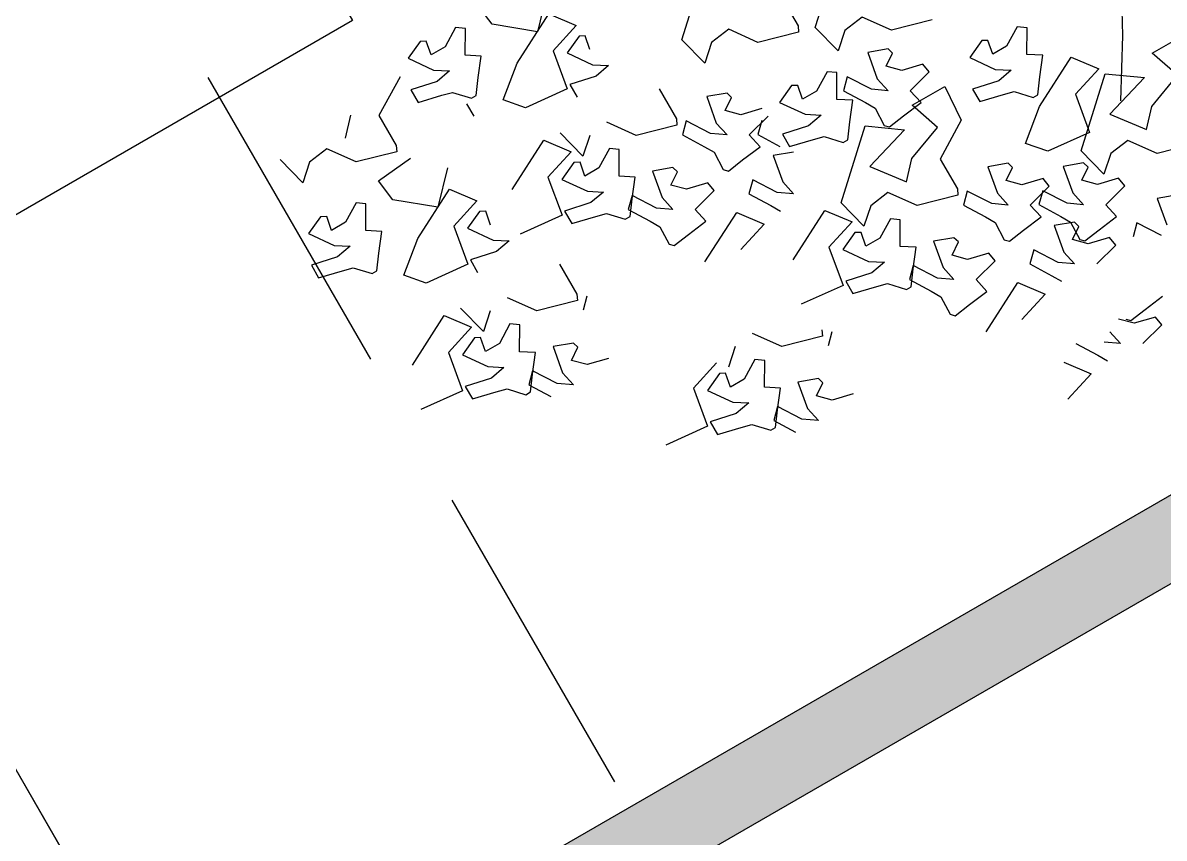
# Model space of a CAD drawing. Header units: metres. Extents: x 1769 to 3632, y 809 to 2652.
# Drawn here: x 2738.465 to 2740.693, y 1875.684 to 1877.276 of the extents above; entities that cross this region are included whole.
import ezdxf

# ---------------------------------------------------------------- set-up
doc = ezdxf.new("R2010")
doc.units = ezdxf.units.M
doc.header["$LTSCALE"] = 10
doc.linetypes.add('HIDDEN', pattern=[9.525, 6.35, -3.175])
for name, color, linetype in [('A-FLOR-LEVL', 2, 'Continuous'), ('A-PROJ+', 1, 'HIDDEN'), ('A-WALL', 6, 'Continuous'), ('A-WALL-PATT', 8, 'Continuous'), ('L-PLNT-TREE', 66, 'Continuous')]:
    doc.layers.add(name, color=color, linetype=linetype)
doc.layers.add('Texto', color=7, linetype='Continuous', lineweight=5)

# ---------------------------------------------------------------- blocks, each defined once
blk = doc.blocks.new('ARAYAN')
at = {"layer": 'L-PLNT-TREE', "color": 86}
for p, q in [((145.1049, 303.8752), (145.0712, 303.8597)), ((145.1145, 303.87), (145.1049, 303.8752)), ((145.2321, 303.8371), (145.2268, 303.879)), ((145.0712, 303.8597), (145.1001, 303.8185)), ((145.1097, 303.8443), (145.1145, 303.87)), ((145.1724, 303.8649), (145.1387, 303.8443)), ((145.1627, 303.8132), (145.1868, 303.8546)), ((145.1868, 303.8546), (145.1724, 303.8649)), ((145.0422, 303.8383), (144.9747, 303.797)), ((145.1387, 303.8443), (145.1097, 303.8443)), ((145.2955, 303.7849), (145.2321, 303.8371)), ((145.3456, 303.8378), (145.2955, 303.7849)), ((144.7964, 303.7609), (144.7819, 303.8176)), ((144.9024, 303.7918), (144.9314, 303.8229)), ((145.1001, 303.8185), (145.1242, 303.8029)), ((145.1868, 303.7977), (145.1627, 303.8132)), ((144.8639, 303.7918), (144.8253, 303.7867)), ((144.8976, 303.7454), (144.8639, 303.7918)), ((145.0471, 303.8081), (145.0471, 303.7823)), ((145.0952, 303.7977), (145.0471, 303.8081)), ((145.1242, 303.8029), (145.0952, 303.7977)), ((145.1627, 303.7668), (145.1868, 303.7977)), ((145.236, 303.7544), (145.3294, 303.8026)), ((145.3294, 303.8026), (145.3616, 303.7601)), ((144.8253, 303.7867), (144.7964, 303.7609)), ((145.0471, 303.7823), (145.0904, 303.772)), ((145.0904, 303.772), (145.1097, 303.7668)), ((145.1097, 303.7668), (145.1338, 303.741)), ((145.1434, 303.741), (145.1627, 303.7668)), ((145.1813, 303.7099), (145.236, 303.7544)), ((145.3616, 303.7601), (145.303, 303.7416)), ((145.1212, 303.7369), (145.1212, 303.7111)), ((145.1338, 303.741), (145.1434, 303.741)), ((145.303, 303.7416), (145.2907, 303.6697)), ((145.3564, 303.7411), (145.3226, 303.7256)), ((145.366, 303.7359), (145.3564, 303.7411)), ((145.3611, 303.7102), (145.366, 303.7359)), ((145.5126, 303.6433), (145.6187, 303.7414)), ((145.209, 303.6779), (145.1813, 303.7099)), ((145.3226, 303.7256), (145.3515, 303.6843)), ((144.7934, 303.6921), (144.7597, 303.6766)), ((144.8031, 303.6869), (144.7934, 303.6921)), ((144.9206, 303.6539), (144.9153, 303.6959)), ((144.7597, 303.6766), (144.7886, 303.6353)), ((144.7982, 303.6612), (144.8031, 303.6869)), ((144.8609, 303.6818), (144.8272, 303.6612)), ((144.8512, 303.6301), (144.8753, 303.6715)), ((144.8753, 303.6715), (144.8609, 303.6818)), ((145.2907, 303.6697), (145.209, 303.6779)), ((145.2985, 303.674), (145.2985, 303.6482)), ((145.3467, 303.6636), (145.2985, 303.674)), ((145.3756, 303.6688), (145.3467, 303.6636)), ((145.3515, 303.6843), (145.3756, 303.6688)), ((144.8272, 303.6612), (144.7982, 303.6612)), ((144.984, 303.6017), (144.9206, 303.6539)), ((145.0341, 303.6547), (144.984, 303.6017)), ((144.7886, 303.6353), (144.8127, 303.6198)), ((144.8753, 303.6146), (144.8512, 303.6301)), ((144.7837, 303.6146), (144.7356, 303.625)), ((144.7356, 303.625), (144.7356, 303.5992)), ((144.8127, 303.6198), (144.7837, 303.6146)), ((144.8512, 303.5837), (144.8753, 303.6146)), ((144.9245, 303.5712), (145.018, 303.6195)), ((145.018, 303.6195), (145.0501, 303.577)), ((145.1147, 303.5628), (145.2081, 303.611)), ((145.2081, 303.611), (145.2403, 303.5685)), ((145.2548, 303.5512), (145.2403, 303.608)), ((144.7356, 303.5992), (144.7789, 303.5889)), ((144.7789, 303.5889), (144.7982, 303.5837)), ((145.4331, 303.5874), (145.4331, 303.5254)), ((144.7982, 303.5837), (144.8223, 303.5578)), ((144.8319, 303.5578), (144.8512, 303.5837)), ((144.8698, 303.5268), (144.9245, 303.5712)), ((145.0501, 303.577), (144.9916, 303.5584)), ((145.2403, 303.5685), (145.1817, 303.55)), ((145.2837, 303.5771), (145.2548, 303.5512)), ((145.356, 303.5357), (145.3223, 303.5822)), ((144.8223, 303.5578), (144.8319, 303.5578)), ((144.9916, 303.5584), (144.9792, 303.4865)), ((145.0449, 303.558), (145.0112, 303.5425)), ((145.0545, 303.5528), (145.0449, 303.558)), ((145.0497, 303.527), (145.0545, 303.5528)), ((145.1817, 303.55), (145.1694, 303.4781)), ((145.2351, 303.5495), (145.2013, 303.534)), ((145.2447, 303.5443), (145.2351, 303.5495)), ((144.8975, 303.4948), (144.8698, 303.5268)), ((145.0112, 303.5425), (145.04, 303.5012)), ((145.2013, 303.534), (145.2302, 303.4927)), ((145.2398, 303.5186), (145.2447, 303.5443)), ((145.3025, 303.5392), (145.2688, 303.5186)), ((145.2928, 303.4875), (145.3169, 303.5289)), ((145.3169, 303.5289), (145.3025, 303.5392)), ((145.4283, 303.5151), (145.356, 303.5357)), ((145.4331, 303.5254), (145.4283, 303.5151)), ((145.5001, 303.5327), (145.4913, 303.4831)), ((145.745, 303.4859), (145.7306, 303.5427)), ((145.2688, 303.5186), (145.2398, 303.5186)), ((145.4466, 303.5133), (145.4283, 303.495)), ((145.4732, 303.4719), (145.4466, 303.5133)), ((145.5164, 303.4946), (145.538, 303.5093)), ((145.538, 303.5093), (145.5349, 303.5198)), ((145.7739, 303.5118), (145.745, 303.4859)), ((145.8462, 303.4704), (145.8125, 303.5169)), ((144.9792, 303.4865), (144.8975, 303.4948)), ((145.0352, 303.4805), (144.987, 303.4909)), ((144.987, 303.4909), (144.987, 303.4651)), ((145.0641, 303.4857), (145.0352, 303.4805)), ((145.04, 303.5012), (145.0641, 303.4857)), ((145.1694, 303.4781), (145.0877, 303.4863)), ((145.2302, 303.4927), (145.2543, 303.4772)), ((145.3169, 303.472), (145.2928, 303.4875)), ((145.4283, 303.495), (145.4517, 303.4571)), ((145.5369, 303.4741), (145.5164, 303.4946)), ((145.2253, 303.472), (145.1772, 303.4824)), ((145.1772, 303.4824), (145.1772, 303.4566)), ((145.2543, 303.4772), (145.2253, 303.472)), ((145.2928, 303.4411), (145.3169, 303.472)), ((145.3492, 303.4656), (145.3405, 303.4161)), ((145.384, 303.4528), (145.3492, 303.4656)), ((145.4974, 303.4551), (145.4732, 303.4719)), ((145.4913, 303.4831), (145.4974, 303.4551)), ((145.5753, 303.4648), (145.5369, 303.4741)), ((145.6418, 303.4739), (145.6081, 303.4584)), ((145.6514, 303.4687), (145.6418, 303.4739)), ((145.6466, 303.443), (145.6514, 303.4687)), ((145.7093, 303.4636), (145.6756, 303.443)), ((145.7237, 303.4533), (145.7093, 303.4636)), ((145.9185, 303.4498), (145.8462, 303.4704)), ((145.1772, 303.4566), (145.2206, 303.4463)), ((145.2206, 303.4463), (145.2398, 303.4411)), ((145.2957, 303.4462), (145.2774, 303.428)), ((145.3224, 303.4048), (145.2957, 303.4462)), ((145.3872, 303.4423), (145.384, 303.4528)), ((145.4517, 303.4571), (145.4616, 303.4398)), ((145.5319, 303.4352), (145.5782, 303.4474)), ((145.5639, 303.4462), (145.5457, 303.428)), ((145.6081, 303.4584), (145.637, 303.4171)), ((145.6756, 303.443), (145.6466, 303.443)), ((145.6996, 303.4119), (145.7237, 303.4533)), ((145.7895, 303.4571), (145.7807, 303.4075)), ((145.8243, 303.4442), (145.7895, 303.4571)), ((145.8274, 303.4337), (145.8243, 303.4442)), ((144.8032, 303.3796), (144.8966, 303.4279)), ((144.8966, 303.4279), (144.9288, 303.3854)), ((144.9433, 303.3681), (144.9288, 303.4249)), ((145.2398, 303.4411), (145.2639, 303.4152)), ((145.2736, 303.4152), (145.2928, 303.4411)), ((145.2774, 303.428), (145.3008, 303.39)), ((145.3655, 303.4275), (145.3872, 303.4423)), ((145.386, 303.407), (145.3655, 303.4275)), ((145.4616, 303.4398), (145.4604, 303.4045)), ((145.538, 303.4071), (145.5319, 303.4352)), ((145.5457, 303.428), (145.569, 303.39)), ((145.736, 303.4377), (145.7177, 303.4194)), ((145.7626, 303.3963), (145.736, 303.4377)), ((145.8058, 303.419), (145.8274, 303.4337)), ((145.1216, 303.4043), (145.1216, 303.3423)), ((145.2639, 303.4152), (145.2736, 303.4152)), ((145.3465, 303.388), (145.3224, 303.4048)), ((145.3405, 303.4161), (145.3465, 303.388)), ((145.4245, 303.3978), (145.386, 303.407)), ((145.4604, 303.4045), (145.4672, 303.3977)), ((145.4672, 303.3977), (145.4991, 303.4023)), ((145.4991, 303.4023), (145.538, 303.4071)), ((145.584, 303.4068), (145.584, 303.381)), ((145.6321, 303.3964), (145.584, 303.4068)), ((145.637, 303.4171), (145.6611, 303.4016)), ((145.7237, 303.3964), (145.6996, 303.4119)), ((145.7177, 303.4194), (145.7411, 303.3815)), ((145.7807, 303.4075), (145.7868, 303.3795)), ((145.8263, 303.3985), (145.8058, 303.419)), ((146.2875, 303.4168), (146.2004, 303.2552)), ((144.9288, 303.3854), (144.8702, 303.3668)), ((144.9722, 303.3939), (144.9433, 303.3681)), ((145.0445, 303.3526), (145.0108, 303.399)), ((145.3008, 303.39), (145.3107, 303.3727)), ((145.4273, 303.3803), (145.4245, 303.3978)), ((145.5504, 303.3818), (145.5416, 303.3322)), ((145.5852, 303.3689), (145.5504, 303.3818)), ((145.6611, 303.4016), (145.6321, 303.3964)), ((145.6996, 303.3655), (145.7237, 303.3964)), ((145.7411, 303.3815), (145.751, 303.3642)), ((145.7868, 303.3795), (145.7626, 303.3963)), ((145.8647, 303.3892), (145.8263, 303.3985)), ((145.8676, 303.3718), (145.8647, 303.3892)), ((144.8702, 303.3668), (144.8579, 303.2949)), ((144.9236, 303.3664), (144.8898, 303.3509)), ((144.9332, 303.3612), (144.9236, 303.3664)), ((144.9283, 303.3354), (144.9332, 303.3612)), ((145.3107, 303.3727), (145.3095, 303.3374)), ((145.381, 303.3681), (145.4273, 303.3803)), ((145.3871, 303.3401), (145.381, 303.3681)), ((145.4969, 303.3624), (145.4786, 303.3441)), ((145.5235, 303.321), (145.4969, 303.3624)), ((145.584, 303.381), (145.6273, 303.3707)), ((145.6273, 303.3707), (145.6466, 303.3655)), ((145.6466, 303.3655), (145.6707, 303.3396)), ((145.6803, 303.3396), (145.6996, 303.3655)), ((145.751, 303.3642), (145.7498, 303.3289)), ((145.8213, 303.3596), (145.8676, 303.3718)), ((145.9771, 303.3733), (145.9434, 303.3578)), ((145.9867, 303.3681), (145.9771, 303.3733)), ((145.9819, 303.3424), (145.9867, 303.3681)), ((146.0446, 303.363), (146.0108, 303.3424)), ((146.059, 303.3527), (146.0446, 303.363)), ((144.8898, 303.3509), (144.9187, 303.3096)), ((144.991, 303.3561), (144.9573, 303.3354)), ((144.9813, 303.3044), (145.0054, 303.3458)), ((145.0054, 303.3458), (144.991, 303.3561)), ((145.1168, 303.332), (145.0445, 303.3526)), ((145.1216, 303.3423), (145.1168, 303.332)), ((145.4786, 303.3441), (145.502, 303.3062)), ((145.6136, 303.2474), (145.7196, 303.3455)), ((145.7196, 303.3455), (145.7774, 303.3042)), ((145.8274, 303.3315), (145.8213, 303.3596)), ((145.9434, 303.3578), (145.9722, 303.3166)), ((146.0108, 303.3424), (145.9819, 303.3424)), ((146.0348, 303.3113), (146.059, 303.3527)), ((144.9573, 303.3354), (144.9283, 303.3354)), ((145.1351, 303.3302), (145.1168, 303.3119)), ((145.3095, 303.3374), (145.3163, 303.3306)), ((145.3163, 303.3306), (145.3482, 303.3353)), ((145.3482, 303.3353), (145.3871, 303.3401)), ((145.3494, 303.2778), (145.4428, 303.326)), ((145.4428, 303.326), (145.475, 303.2835)), ((145.5477, 303.3042), (145.5235, 303.321)), ((145.5416, 303.3322), (145.5477, 303.3042)), ((145.6707, 303.3396), (145.6803, 303.3396)), ((145.7498, 303.3289), (145.7566, 303.3221)), ((145.7566, 303.3221), (145.7885, 303.3267)), ((145.7885, 303.3267), (145.8274, 303.3315)), ((145.8305, 303.2784), (145.8111, 303.3352)), ((145.8111, 303.3352), (145.8786, 303.3352)), ((145.8786, 303.3352), (145.8738, 303.268)), ((144.8579, 303.2949), (144.7762, 303.3032)), ((144.9187, 303.3096), (144.9428, 303.2941)), ((145.0054, 303.2889), (144.9813, 303.3044)), ((145.502, 303.3062), (145.5119, 303.2889)), ((145.9193, 303.3063), (145.9193, 303.2804)), ((145.9674, 303.2958), (145.9193, 303.3063)), ((145.9963, 303.301), (145.9674, 303.2958)), ((145.9722, 303.3166), (145.9963, 303.301)), ((146.059, 303.2958), (146.0348, 303.3113)), ((144.8657, 303.2993), (144.8657, 303.2735)), ((144.9138, 303.2889), (144.8657, 303.2993)), ((144.9428, 303.2941), (144.9138, 303.2889)), ((144.9813, 303.2579), (145.0054, 303.2889)), ((145.0377, 303.2825), (145.029, 303.2329)), ((145.0725, 303.2696), (145.0377, 303.2825)), ((145.475, 303.2835), (145.4164, 303.265)), ((145.9193, 303.2804), (145.9626, 303.2701)), ((146.0348, 303.2649), (146.059, 303.2958)), ((144.8657, 303.2735), (144.9091, 303.2632)), ((144.9091, 303.2632), (144.9283, 303.2579)), ((144.9842, 303.2631), (144.9659, 303.2448)), ((145.0109, 303.2217), (144.9842, 303.2631)), ((145.054, 303.2444), (145.0757, 303.2591)), ((145.0757, 303.2591), (145.0725, 303.2696)), ((145.6906, 303.2784), (145.734, 303.2216)), ((145.8738, 303.268), (145.8063, 303.2268)), ((145.9626, 303.2701), (145.9819, 303.2649)), ((145.9819, 303.2649), (146.006, 303.2391)), ((146.0076, 303.219), (146.101, 303.2672)), ((146.0156, 303.2391), (146.0348, 303.2649)), ((144.9283, 303.2579), (144.9524, 303.2321)), ((144.9621, 303.2321), (144.9813, 303.2579)), ((144.9659, 303.2448), (144.9893, 303.2069)), ((145.0745, 303.2239), (145.054, 303.2444)), ((145.4879, 303.2022), (145.5814, 303.2504)), ((145.5814, 303.2504), (145.6135, 303.2079)), ((145.628, 303.1907), (145.6136, 303.2474)), ((145.734, 303.2216), (145.763, 303.2526)), ((146.006, 303.2391), (146.0156, 303.2391)), ((146.2004, 303.2552), (146.1382, 303.1557)), ((144.9524, 303.2321), (144.9621, 303.2321)), ((145.035, 303.2049), (145.0109, 303.2217)), ((145.029, 303.2329), (145.035, 303.2049)), ((145.113, 303.2146), (145.0745, 303.2239)), ((145.6955, 303.2216), (145.6569, 303.2165)), ((145.7292, 303.1751), (145.6955, 303.2216)), ((145.8063, 303.2268), (145.8063, 303.1648)), ((145.9529, 303.1745), (146.0076, 303.219)), ((146.1332, 303.2247), (146.0746, 303.2061)), ((145.6135, 303.2079), (145.5549, 303.1894)), ((145.6569, 303.2165), (145.628, 303.1907)), ((146.0327, 303.1133), (146.1387, 303.2114)), ((146.0746, 303.2061), (146.0623, 303.1342)), ((145.5549, 303.1894), (145.5426, 303.1175)), ((145.6083, 303.1889), (145.5746, 303.1734)), ((145.6179, 303.1837), (145.6083, 303.1889)), ((145.613, 303.158), (145.6179, 303.1837)), ((145.6758, 303.1786), (145.642, 303.158)), ((145.6901, 303.1683), (145.6758, 303.1786)), ((145.5746, 303.1734), (145.6034, 303.1322)), ((145.642, 303.158), (145.613, 303.158)), ((145.666, 303.1269), (145.6901, 303.1683)), ((145.8015, 303.1545), (145.7292, 303.1751)), ((145.8063, 303.1648), (145.8015, 303.1545)), ((145.8733, 303.1721), (145.8646, 303.1225)), ((145.9081, 303.1592), (145.8733, 303.1721)), ((145.8198, 303.1527), (145.8015, 303.1344)), ((145.8465, 303.1113), (145.8198, 303.1527)), ((146.0623, 303.1342), (145.9806, 303.1425)), ((146.1098, 303.1442), (146.1531, 303.0875)), ((146.1821, 303.1185), (146.2496, 303.1442)), ((145.3203, 303.1192), (145.2915, 303.0934)), ((145.3927, 303.0779), (145.3589, 303.1243)), ((145.5426, 303.1175), (145.4609, 303.1258)), ((145.5504, 303.1218), (145.5504, 303.096)), ((145.5986, 303.1114), (145.5504, 303.1218)), ((145.6275, 303.1166), (145.5986, 303.1114)), ((145.6034, 303.1322), (145.6275, 303.1166)), ((145.6901, 303.1114), (145.666, 303.1269)), ((145.8015, 303.1344), (145.8249, 303.0965)), ((145.8646, 303.1225), (145.8706, 303.0945)), ((146.1531, 303.0875), (146.1821, 303.1185)), ((145.2769, 303.1107), (145.2184, 303.0921)), ((145.5504, 303.096), (145.5938, 303.0857)), ((145.666, 303.0805), (145.6901, 303.1114)), ((145.7224, 303.1051), (145.7137, 303.0555)), ((145.7573, 303.0922), (145.7224, 303.1051)), ((145.8249, 303.0965), (145.8348, 303.0792)), ((145.8706, 303.0945), (145.8465, 303.1113)), ((145.9907, 303.1051), (145.9819, 303.0555)), ((146.0471, 303.0565), (146.0327, 303.1133)), ((145.2184, 303.0921), (145.2061, 303.0202)), ((145.2717, 303.0917), (145.238, 303.0762)), ((145.238, 303.0762), (145.2668, 303.0349)), ((145.2813, 303.0865), (145.2717, 303.0917)), ((145.2765, 303.0607), (145.2813, 303.0865)), ((145.3392, 303.0814), (145.3054, 303.0607)), ((145.3536, 303.0711), (145.3392, 303.0814)), ((145.4649, 303.0573), (145.3927, 303.0779)), ((145.5938, 303.0857), (145.613, 303.0805)), ((145.613, 303.0805), (145.6372, 303.0547)), ((145.6468, 303.0547), (145.666, 303.0805)), ((145.6689, 303.0856), (145.6507, 303.0674)), ((145.6956, 303.0443), (145.6689, 303.0856)), ((145.7387, 303.0669), (145.7604, 303.0817)), ((145.7604, 303.0817), (145.7573, 303.0922)), ((145.8348, 303.0792), (145.8336, 303.0439)), ((145.9051, 303.0746), (145.9514, 303.0868)), ((145.9112, 303.0466), (145.9051, 303.0746)), ((145.9371, 303.0856), (145.9189, 303.0674)), ((145.9638, 303.0443), (145.9371, 303.0856)), ((146.007, 303.0669), (146.0286, 303.0817)), ((146.076, 303.0824), (146.0471, 303.0565)), ((146.1146, 303.0875), (146.076, 303.0824)), ((146.1484, 303.041), (146.1146, 303.0875)), ((145.3054, 303.0607), (145.2765, 303.0607)), ((145.3295, 303.0297), (145.3536, 303.0711)), ((145.4698, 303.0676), (145.4649, 303.0573)), ((145.4832, 303.0555), (145.465, 303.0372)), ((145.6372, 303.0547), (145.6468, 303.0547)), ((145.6507, 303.0674), (145.674, 303.0294)), ((145.7137, 303.0555), (145.7197, 303.0274)), ((145.7592, 303.0464), (145.7387, 303.0669)), ((145.9189, 303.0674), (145.9422, 303.0294)), ((145.9819, 303.0555), (145.988, 303.0274)), ((146.0275, 303.0464), (146.007, 303.0669)), ((145.2668, 303.0349), (145.291, 303.0194)), ((145.7197, 303.0274), (145.6956, 303.0443)), ((145.7977, 303.0372), (145.7592, 303.0464)), ((145.8006, 303.0197), (145.7977, 303.0372)), ((145.8336, 303.0439), (145.8404, 303.0371)), ((145.8404, 303.0371), (145.8723, 303.0417)), ((145.8723, 303.0417), (145.9112, 303.0466)), ((145.988, 303.0274), (145.9638, 303.0443)), ((146.0659, 303.0372), (146.0275, 303.0464)), ((146.0688, 303.0197), (146.0659, 303.0372)), ((146.2206, 303.0204), (146.1484, 303.041)), ((145.2061, 303.0202), (145.1244, 303.0285)), ((145.262, 303.0142), (145.2139, 303.0246)), ((145.2139, 303.0246), (145.2139, 302.9988)), ((145.291, 303.0194), (145.262, 303.0142)), ((145.3536, 303.0142), (145.3295, 303.0297)), ((145.3295, 302.9832), (145.3536, 303.0142)), ((145.674, 303.0294), (145.6839, 303.0121)), ((145.7543, 303.0075), (145.8006, 303.0197)), ((145.9236, 303.0212), (145.9148, 302.9717)), ((145.9584, 303.0084), (145.9236, 303.0212)), ((145.9422, 303.0294), (145.9522, 303.0121)), ((146.0225, 303.0075), (146.0688, 303.0197)), ((145.2139, 302.9988), (145.2572, 302.9885)), ((145.3858, 303.0078), (145.3771, 302.9582)), ((145.4207, 302.9949), (145.3858, 303.0078)), ((145.4238, 302.9844), (145.4207, 302.9949)), ((145.6839, 303.0121), (145.6827, 302.9768)), ((145.7603, 302.9795), (145.7543, 303.0075)), ((145.8701, 303.0018), (145.8518, 302.9836)), ((145.8967, 302.9604), (145.8701, 303.0018)), ((145.9399, 302.9831), (145.9615, 302.9979)), ((145.9522, 303.0121), (145.951, 302.9768)), ((145.9615, 302.9979), (145.9584, 303.0084)), ((146.0286, 302.9795), (146.0225, 303.0075)), ((145.2572, 302.9885), (145.2765, 302.9832)), ((145.2765, 302.9832), (145.3006, 302.9574)), ((145.3102, 302.9574), (145.3295, 302.9832)), ((145.3323, 302.9884), (145.3141, 302.9701)), ((145.359, 302.947), (145.3323, 302.9884)), ((145.4022, 302.9697), (145.4238, 302.9844)), ((145.6827, 302.9768), (145.6895, 302.97)), ((145.6895, 302.97), (145.7214, 302.9747)), ((145.7214, 302.9747), (145.7603, 302.9795)), ((145.8518, 302.9836), (145.8752, 302.9456)), ((145.9604, 302.9626), (145.9399, 302.9831)), ((145.951, 302.9768), (145.9578, 302.97)), ((145.9578, 302.97), (145.9896, 302.9747)), ((145.9896, 302.9747), (146.0286, 302.9795)), ((145.3006, 302.9574), (145.3102, 302.9574)), ((145.3141, 302.9701), (145.3374, 302.9322)), ((145.3771, 302.9582), (145.3832, 302.9302)), ((145.4227, 302.9492), (145.4022, 302.9697)), ((145.7226, 302.9172), (145.8161, 302.9654)), ((145.8161, 302.9654), (145.8482, 302.9229)), ((145.9209, 302.9436), (145.8967, 302.9604)), ((145.9148, 302.9717), (145.9209, 302.9436)), ((145.9988, 302.9534), (145.9604, 302.9626)), ((146.0017, 302.9359), (145.9988, 302.9534)), ((146.108, 302.9709), (146.0993, 302.9214)), ((146.1428, 302.9581), (146.108, 302.9709)), ((145.3832, 302.9302), (145.359, 302.947)), ((145.4611, 302.9399), (145.4227, 302.9492)), ((145.8752, 302.9456), (145.8851, 302.9283)), ((145.9554, 302.9237), (146.0017, 302.9359)), ((146.0545, 302.9515), (146.0362, 302.9333)), ((146.0812, 302.9101), (146.0545, 302.9515)), ((145.8482, 302.9229), (145.7896, 302.9044)), ((145.8518, 302.8187), (145.8752, 302.7808)), ((145.9604, 302.7978), (145.9399, 302.8183)), ((145.951, 302.812), (145.9578, 302.8052)), ((145.9578, 302.8052), (145.9896, 302.8099)), ((145.9896, 302.8099), (146.0286, 302.8147)), ((145.8161, 302.8006), (145.8482, 302.7581)), ((145.9209, 302.7788), (145.8967, 302.7956)), ((145.9148, 302.8068), (145.9209, 302.7788)), ((145.9988, 302.7885), (145.9604, 302.7978)), ((146.0017, 302.7711), (145.9988, 302.7885)), ((145.8752, 302.7808), (145.8851, 302.7635)), ((145.9554, 302.7589), (146.0017, 302.7711)), ((145.8482, 302.7581), (145.7896, 302.7396))]:
    blk.add_line(p, q, dxfattribs=at)
at = {"layer": 'L-PLNT-TREE', "color": 64}
for p, q in [((144.9747, 303.797), (144.9747, 303.735)), ((144.9699, 303.7247), (144.8976, 303.7454)), ((144.9747, 303.735), (144.9699, 303.7247)), ((144.9153, 303.6959), (144.9854, 303.7026)), ((145.5271, 303.5865), (145.5126, 303.6433)), ((145.7306, 303.5427), (145.8366, 303.6408)), ((145.556, 303.6124), (145.5271, 303.5865)), ((145.5946, 303.6175), (145.556, 303.6124)), ((145.6283, 303.571), (145.5946, 303.6175)), ((145.7054, 303.6227), (145.7054, 303.5607)), ((145.7005, 303.5504), (145.6283, 303.571)), ((145.7054, 303.5607), (145.7005, 303.5504)), ((145.5349, 303.5198), (145.5001, 303.5327)), ((145.8125, 303.5169), (145.7739, 303.5118)), ((145.7774, 303.3042), (145.6906, 303.2784)), ((145.763, 303.2526), (145.8305, 303.2784)), ((146.101, 303.2672), (146.1332, 303.2247)), ((146.1387, 303.2114), (146.1965, 303.1701)), ((146.2496, 303.1442), (146.2302, 303.2011)), ((146.2302, 303.2011), (146.2977, 303.2011)), ((145.9113, 303.1487), (145.9081, 303.1592)), ((145.9806, 303.1425), (145.9529, 303.1745)), ((146.1965, 303.1701), (146.1098, 303.1442)), ((145.8896, 303.134), (145.9113, 303.1487)), ((145.9101, 303.1135), (145.8896, 303.134)), ((145.9486, 303.1042), (145.9101, 303.1135)), ((145.9514, 303.0868), (145.9486, 303.1042)), ((146.0255, 303.0922), (145.9907, 303.1051)), ((146.0286, 303.0817), (146.0255, 303.0922))]:
    blk.add_line(p, q, dxfattribs=at)

msp = doc.modelspace()

# ---------------------------------------------------------------- hatches: boundary and pattern name
at = {"layer": 'A-WALL-PATT', "ltscale": 0.01}
h = msp.add_hatch(color=256, dxfattribs=at)
h.dxf.hatch_style = 1
h.paths.add_polyline_path([(2739.7248, 1875.6147), (2740.3248, 1874.5755), (2740.1948, 1874.5004), (2739.5948, 1875.5396), (2736.544, 1873.7785), (2736.5439, 1873.0687), (2736.394, 1873.0687), (2735.0486, 1872.2918), (2734.7036, 1872.8893), (2734.8336, 1872.9643), (2735.1035, 1872.4968), (2736.394, 1873.2413), (2736.394, 1873.6919), (2736.319, 1873.8218), (2742.2254, 1877.2314), (2742.3004, 1877.1015)])

# ---------------------------------------------------------------- linework, layer by layer
at = {"layer": 'A-FLOR-LEVL', "ltscale": 0.01}
msp.add_line((2738.7832, 1875.2443), (2737.0079, 1878.3192), dxfattribs=at)
msp.add_lwpolyline([(2737.008, 1878.3189), (2738.1339, 1878.9689), (2739.1088, 1877.2802), (2737.983, 1876.6302)], close=True, dxfattribs=at)
at = {"layer": 'A-PROJ+', "ltscale": 0.01}
msp.add_line((2737.874, 1878.8189), (2739.649, 1875.7441), dxfattribs=at)
msp.add_lwpolyline([(2736.8782, 1878.2438), (2737.0081, 1878.3188), (2738.7832, 1875.2443), (2738.6533, 1875.1693)], close=True, dxfattribs=at)
at = {"layer": 'A-WALL', "ltscale": 0.01}
msp.add_lwpolyline([(2739.7248, 1875.6147), (2740.3248, 1874.5755), (2740.1948, 1874.5004), (2739.5948, 1875.5396), (2736.544, 1873.7785), (2736.5439, 1873.0687), (2736.394, 1873.0687), (2735.0486, 1872.2918), (2734.7036, 1872.8893), (2734.8336, 1872.9643), (2735.1035, 1872.4968), (2736.394, 1873.2413), (2736.394, 1873.6919), (2736.319, 1873.8218), (2742.2254, 1877.2314), (2742.3004, 1877.1015)], close=True, dxfattribs=at)

# ---------------------------------------------------------------- block references
at = {"layer": 'Texto', "xscale": 1.089170634977499, "yscale": 1.089170634977499, "zscale": 1.089170634977499, "rotation": 29.99999999999985}
msp.add_blockref('ARAYAN', (2767.8565, 1511.5876), dxfattribs=at)

doc.saveas('drawing.dxf')
